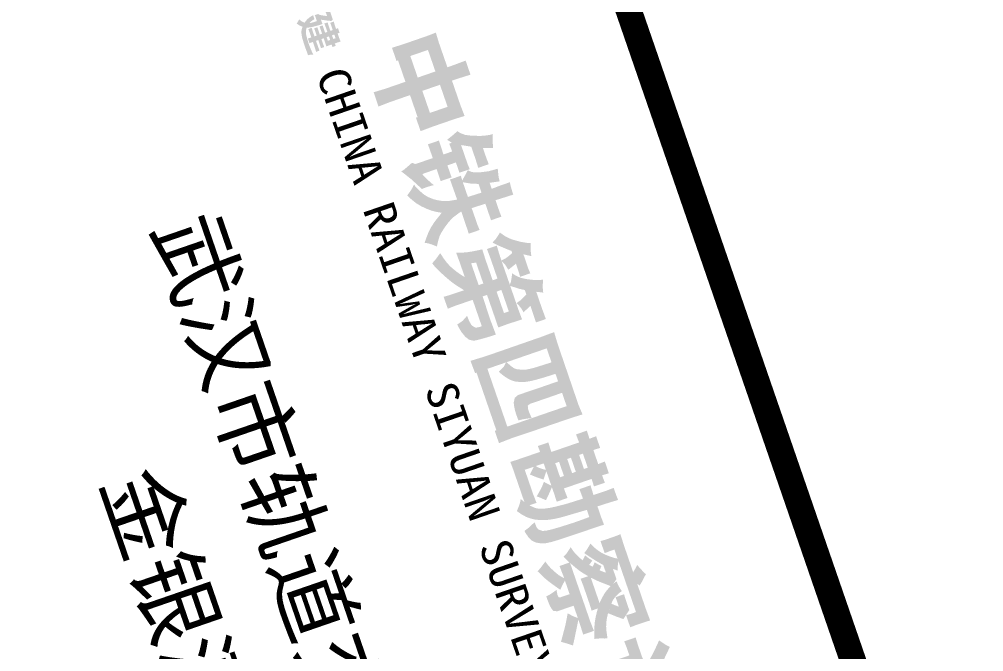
# Model space of a CAD drawing. Extents: x 1401343 to 1466747, y -1957456 to -1869275.
# Drawn here: x 1425385 to 1428986, y -1946645 to -1944284 of the extents above; entities that cross this region are included whole.
import ezdxf

# ---------------------------------------------------------------- set-up
doc = ezdxf.new("R2010")
doc.units = 0
doc.header["$LTSCALE"] = 1000
doc.layers.get('0').update_dxf_attribs({"linetype": 'CONTINUOUS'})
doc.layers.add('TITLE$0$0-CART-SITE', color=140, linetype='CONTINUOUS')
doc.layers.add('文字', color=4, linetype='CONTINUOUS')
doc.styles.add('样式_1', font='simhei_0.ttf')

# ---------------------------------------------------------------- blocks, each defined once
blk = doc.blocks.new('新块6')
at = {"layer": 'TITLE$0$0-CART-SITE'}
h = blk.add_hatch(color=7, dxfattribs=at)
h.paths.add_polyline_path([(13.505, -6.546), (13.517, -7.019), (13.52, -7.292), (12.531, -7.293), (12.118, -7.277), (12.129, -7.67), (12.13, -8.587), (12.118, -9.059), (12.656, -9.059), (12.646, -8.997), (13.52, -8.997), (13.52, -9.822), (13.502, -10.282), (14.08, -10.284), (14.063, -9.838), (14.061, -8.997), (14.956, -8.997), (14.95, -9.065), (15.502, -9.065), (15.488, -8.586), (15.488, -7.675), (15.502, -7.277), (15.072, -7.293), (14.061, -7.293), (14.064, -7.003), (14.077, -6.546)])
h.paths.add_polyline_path([(14.061, -7.78), (14.956, -7.78), (14.956, -8.497), (14.061, -8.497)], flags=16)
h.paths.add_polyline_path([(12.646, -7.78), (13.521, -7.78), (13.521, -8.497), (12.646, -8.497)], flags=16)
h = blk.add_hatch(color=7, dxfattribs=at)
h.paths.add_polyline_path([(17.555, -7.004), (17.323, -7.013), (16.93, -7.014), (16.889, -7.014), (16.935, -6.881), (16.971, -6.77), (17.01, -6.659), (17.016, -6.644), (16.934, -6.62), (16.851, -6.597), (16.774, -6.571), (16.697, -6.548), (16.613, -6.516), (16.562, -6.497), (16.517, -6.479), (16.511, -6.525), (16.5, -6.616), (16.492, -6.662), (16.484, -6.705), (16.473, -6.768), (16.466, -6.804), (16.452, -6.851), (16.435, -6.909), (16.417, -6.967), (16.402, -7.008), (16.339, -7.182), (16.285, -7.311), (16.194, -7.493), (16.131, -7.573), (16.071, -7.644), (15.96, -7.731), (16.039, -7.905), (16.145, -8.209), (16.146, -8.21), (16.314, -8.074), (16.312, -8.18), (16.633, -8.174), (16.634, -8.526), (16.072, -8.517), (16.072, -8.963), (16.086, -8.963), (16.631, -8.959), (16.631, -9.606), (16.624, -9.673), (16.574, -9.734), (16.542, -9.773), (16.684, -10.125), (16.723, -10.268), (16.912, -10.144), (17.123, -10.009), (17.487, -9.81), (17.615, -9.744), (17.613, -9.665), (17.609, -9.504), (17.625, -9.256), (17.522, -9.327), (17.371, -9.407), (17.186, -9.504), (17.079, -9.54), (17.076, -8.957), (17.566, -8.96), (17.568, -8.518), (17.081, -8.52), (17.078, -8.174), (17.496, -8.177), (17.498, -7.756), (17.282, -7.769), (16.773, -7.769), (16.513, -7.769), (16.699, -7.42), (17.214, -7.421), (17.555, -7.431)])
h.paths.add_polyline_path([(19.617, -7.2), (19.428, -7.21), (18.945, -7.208), (18.953, -6.986), (18.961, -6.66), (18.965, -6.495), (18.887, -6.493), (18.82, -6.492), (18.751, -6.49), (18.635, -6.483), (18.513, -6.469), (18.473, -6.465), (18.473, -6.547), (18.473, -6.702), (18.474, -6.868), (18.486, -7.206), (18.239, -7.205), (18.267, -7.061), (18.314, -6.821), (18.272, -6.819), (18.174, -6.812), (18.059, -6.788), (17.831, -6.734), (17.83, -6.738), (17.83, -6.75), (17.83, -6.75), (17.83, -6.752), (17.828, -6.781), (17.823, -6.862), (17.819, -6.928), (17.807, -7.108), (17.741, -7.415), (17.671, -7.632), (17.642, -7.684), (17.62, -7.723), (17.607, -7.737), (17.511, -7.846), (17.581, -7.919), (17.689, -8.031), (17.773, -8.13), (17.808, -8.17), (17.624, -8.16), (17.626, -8.602), (18.43, -8.595), (18.442, -8.594), (18.419, -8.738), (18.396, -8.87), (18.373, -8.979), (18.313, -9.138), (18.276, -9.209), (18.229, -9.299), (18.205, -9.335), (18.134, -9.446), (17.979, -9.624), (17.842, -9.737), (17.636, -9.857), (17.432, -9.95), (17.353, -9.969), (17.406, -10.025), (17.452, -10.068), (17.49, -10.113), (17.549, -10.187), (17.573, -10.216), (17.615, -10.281), (17.656, -10.344), (17.662, -10.352), (17.667, -10.35), (17.67, -10.349), (17.676, -10.346), (17.683, -10.343), (17.689, -10.34), (17.692, -10.339), (17.702, -10.334), (17.705, -10.333), (17.717, -10.327), (17.733, -10.319), (17.736, -10.318), (17.741, -10.315), (17.75, -10.311), (17.783, -10.293), (17.877, -10.245), (17.937, -10.206), (17.998, -10.167), (18.051, -10.134), (18.122, -10.077), (18.152, -10.051), (18.214, -9.998), (18.232, -9.983), (18.251, -9.963), (18.267, -9.948), (18.301, -9.913), (18.327, -9.888), (18.366, -9.847), (18.388, -9.824), (18.431, -9.773), (18.486, -9.706), (18.512, -9.676), (18.527, -9.653), (18.59, -9.565), (18.631, -9.493), (18.687, -9.397), (18.728, -9.319), (18.784, -9.407), (18.857, -9.521), (18.965, -9.688), (18.987, -9.722), (19.075, -9.829), (19.127, -9.896), (19.284, -10.055), (19.406, -10.16), (19.569, -10.291), (19.602, -10.315), (19.606, -10.309), (19.615, -10.293), (19.623, -10.278), (19.641, -10.246), (19.658, -10.215), (19.665, -10.201), (19.674, -10.188), (19.708, -10.14), (19.762, -10.065), (19.785, -10.04), (19.808, -10.013), (19.834, -9.983), (19.852, -9.963), (19.876, -9.933), (19.889, -9.917), (19.874, -9.907), (19.825, -9.876), (19.699, -9.798), (19.68, -9.788), (19.669, -9.779), (19.623, -9.744), (19.562, -9.699), (19.549, -9.686), (19.521, -9.657), (19.448, -9.584), (19.426, -9.559), (19.371, -9.49), (19.306, -9.406), (19.232, -9.301), (19.157, -9.188), (19.125, -9.129), (19.096, -9.085), (19.049, -8.98), (19.034, -8.949), (19.023, -8.916), (18.991, -8.814), (18.943, -8.661), (18.925, -8.593), (18.995, -8.594), (19.312, -8.595), (19.697, -8.597), (19.827, -8.603), (19.827, -8.584), (19.827, -8.161), (19.733, -8.166), (19.593, -8.173), (19.461, -8.172), (19.126, -8.173), (18.936, -8.174), (18.945, -7.623), (19.148, -7.623), (19.378, -7.623), (19.491, -7.623), (19.617, -7.625)])
h.paths.add_polyline_path([(18.141, -7.621), (18.496, -7.622), (18.481, -8.171), (17.884, -8.171), (17.938, -8.073), (17.992, -7.973), (18.031, -7.9), (18.08, -7.782), (18.126, -7.66)], flags=16)
for points in [[(22.034, -6.864), (21.805, -6.877), (21.57, -6.875), (21.291, -6.874), (21.27, -6.875), (21.259, -6.875), (21.272, -6.853), (21.295, -6.817), (21.32, -6.776), (21.341, -6.743), (21.367, -6.701), (21.403, -6.645), (21.425, -6.61), (21.341, -6.592), (21.281, -6.58), (21.19, -6.554), (21.142, -6.541), (21.117, -6.535), (21.077, -6.519), (20.984, -6.483), (20.937, -6.465), (20.882, -6.615), (20.778, -6.807), (20.59, -7.084), (20.524, -7.158), (20.508, -7.178), (20.488, -7.202), (20.482, -7.208), (20.472, -7.217), (20.456, -7.232), (20.447, -7.24), (20.434, -7.254), (20.427, -7.261), (20.418, -7.269), (20.41, -7.276), (20.396, -7.29), (20.387, -7.298), (20.358, -7.32), (20.352, -7.325), (20.34, -7.334), (20.333, -7.34), (20.33, -7.342), (20.326, -7.346), (20.31, -7.357), (20.297, -7.367), (20.277, -7.381), (20.261, -7.393), (20.224, -7.419), (20.174, -7.456), (20.269, -7.567), (20.337, -7.66), (20.358, -7.69), (20.406, -7.781), (20.446, -7.847), (20.625, -7.674), (20.875, -7.399), (20.984, -7.267), (21.07, -7.266), (21.118, -7.379), (21.134, -7.416), (21.134, -7.417), (21.137, -7.426), (21.142, -7.442), (21.147, -7.458), (21.148, -7.463), (21.152, -7.475), (21.161, -7.505), (21.168, -7.525), (21.172, -7.536), (21.174, -7.544), (21.176, -7.552), (21.177, -7.554), (21.177, -7.555), (21.18, -7.564), (21.182, -7.569), (21.186, -7.585), (21.187, -7.591), (21.204, -7.715), (21.21, -7.75), (21.24, -7.75), (21.306, -7.715), (21.353, -7.691), (21.377, -7.681), (21.419, -7.664), (21.444, -7.658), (21.589, -7.623), (21.63, -7.613), (21.506, -7.265), (21.822, -7.265), (22.014, -7.273), (22.033, -7.274)], [(23.888, -6.869), (23.476, -6.878), (22.984, -6.879), (22.85, -6.878), (22.778, -6.879), (22.794, -6.845), (22.82, -6.792), (22.845, -6.739), (22.869, -6.691), (22.884, -6.659), (22.888, -6.65), (22.891, -6.644), (22.893, -6.64), (22.895, -6.637), (22.896, -6.634), (22.896, -6.634), (22.87, -6.628), (22.814, -6.616), (22.765, -6.605), (22.731, -6.594), (22.654, -6.57), (22.498, -6.511), (22.429, -6.482), (22.395, -6.587), (22.349, -6.735), (22.312, -6.829), (22.284, -6.901), (22.272, -6.923), (22.252, -6.962), (22.193, -7.078), (22.163, -7.127), (22.089, -7.248), (22.057, -7.287), (21.992, -7.364), (21.959, -7.396), (21.915, -7.433), (21.858, -7.482), (21.826, -7.509), (21.811, -7.524), (21.893, -7.563), (21.948, -7.593), (22.027, -7.629), (22.06, -7.65), (22.106, -7.678), (22.141, -7.708), (22.19, -7.748), (22.238, -7.749), (22.273, -7.703), (22.376, -7.567), (22.419, -7.51), (22.456, -7.461), (22.571, -7.272), (22.749, -7.27), (22.84, -7.441), (22.873, -7.519), (22.892, -7.562), (22.937, -7.71), (22.945, -7.732), (23.059, -7.679), (23.119, -7.656), (23.184, -7.633), (23.269, -7.613), (23.368, -7.6), (23.32, -7.497), (23.213, -7.265), (23.888, -7.272)], [(36.132, -6.858), (35.664, -6.871), (34.639, -6.87), (34.735, -6.803), (34.642, -6.693), (34.625, -6.675), (34.546, -6.591), (34.4, -6.435), (34.301, -6.486), (34.127, -6.566), (34.075, -6.588), (33.988, -6.622), (33.958, -6.634), (34.014, -6.691), (34.048, -6.728), (34.076, -6.761), (34.128, -6.822), (34.169, -6.871), (33.092, -6.87), (32.718, -6.861), (32.632, -6.858), (32.64, -7.078), (32.642, -7.095), (32.641, -7.463), (32.639, -7.505), (32.637, -7.555), (32.634, -7.604), (32.632, -7.661), (32.632, -7.663), (32.632, -7.667), (33.121, -7.667), (33.111, -7.449), (33.111, -7.268), (35.652, -7.268), (35.652, -7.455), (35.652, -7.459), (35.65, -7.504), (35.647, -7.554), (35.647, -7.563), (35.642, -7.665), (35.642, -7.667), (36.132, -7.667), (36.124, -7.459), (36.124, -7.103)], [(34.389, -7.866), (34.341, -7.746), (34.337, -7.739), (34.302, -7.689), (34.215, -7.565), (33.794, -7.565), (33.809, -7.546), (33.918, -7.414), (33.909, -7.411), (33.897, -7.407), (33.875, -7.399), (33.797, -7.369), (33.745, -7.35), (33.578, -7.268), (33.482, -7.268), (33.403, -7.394), (33.307, -7.519), (33.286, -7.546), (33.173, -7.675), (33.065, -7.779), (32.93, -7.883), (32.808, -7.958), (32.778, -7.975), (32.776, -7.977), (32.614, -8.057), (32.601, -8.063), (32.598, -8.064), (32.597, -8.065), (32.688, -8.171), (32.767, -8.268), (32.822, -8.347), (32.862, -8.406), (32.925, -8.362), (33.173, -8.173), (33.295, -8.074), (33.489, -7.907), (33.531, -7.866), (33.842, -7.866), (33.841, -7.866), (33.794, -7.932), (33.765, -7.966), (33.724, -8.015), (33.679, -8.069), (33.678, -8.068), (33.659, -8.049), (33.652, -8.043), (33.633, -8.025), (33.572, -7.966), (33.549, -7.944), (33.519, -7.975), (33.48, -8.015), (33.47, -8.024), (33.438, -8.051), (33.328, -8.143), (33.395, -8.208), (33.462, -8.273), (33.448, -8.287), (33.422, -8.311), (33.381, -8.35), (33.352, -8.376), (33.345, -8.365), (33.232, -8.207), (33.113, -8.304), (32.959, -8.404), (32.96, -8.405), (32.961, -8.406), (32.962, -8.407), (32.976, -8.42), (32.983, -8.427), (32.986, -8.43), (33.022, -8.47), (33.093, -8.549), (33.103, -8.56), (33.097, -8.564), (32.947, -8.65), (32.846, -8.701), (32.799, -8.725), (32.742, -8.745), (32.664, -8.777), (32.479, -8.827), (32.55, -8.916), (32.585, -8.959), (32.602, -8.982), (32.67, -9.073), (32.736, -9.205), (32.751, -9.198), (32.892, -9.127), (33.021, -9.06), (33.061, -9.039), (33.072, -9.033), (33.116, -9.006), (33.302, -8.893), (33.414, -8.823), (33.529, -8.739), (33.602, -8.678), (33.717, -8.584), (33.749, -8.554), (33.836, -8.478), (33.97, -8.343), (34.028, -8.284), (34.132, -8.167)], [(23.604, -7.738), (23.411, -7.744), (23.256, -7.748), (22.402, -7.749), (22.238, -7.749), (22.19, -7.748), (22.015, -7.748), (21.539, -7.75), (21.268, -7.75), (21.241, -7.75), (21.21, -7.75), (21.036, -7.75), (20.751, -7.739), (20.61, -7.732), (20.61, -7.909), (20.61, -8.131), (21.018, -8.12), (21.815, -8.12), (22.272, -8.12), (22.272, -8.12), (23.147, -8.119), (23.596, -8.128)], [(35.339, -8.296), (35.189, -8.179), (35.038, -8.061), (35.004, -8.027), (34.97, -7.994), (34.936, -7.961), (34.93, -7.954), (34.922, -7.945), (34.835, -7.828), (34.807, -7.768), (34.755, -7.657), (34.735, -7.589), (34.715, -7.521), (34.651, -7.536), (34.588, -7.552), (34.517, -7.565), (34.446, -7.578), (34.368, -7.583), (34.289, -7.589), (34.341, -7.746), (34.365, -7.806), (34.389, -7.866), (34.397, -7.878), (34.404, -7.891), (34.435, -7.948), (34.504, -8.066), (34.538, -8.115), (34.543, -8.122), (34.568, -8.158), (34.62, -8.223), (34.647, -8.252), (34.666, -8.272), (34.721, -8.331), (34.795, -8.405), (34.869, -8.478), (35.042, -8.605), (35.155, -8.685), (35.262, -8.754), (35.391, -8.831), (35.537, -8.907), (35.729, -8.988), (35.907, -9.052), (36.104, -9.115), (36.136, -8.978), (36.178, -8.839), (36.218, -8.736), (36.252, -8.632), (35.969, -8.577), (35.803, -8.533), (35.637, -8.467), (35.525, -8.409)], [(35.748, -7.812), (35.746, -7.809), (35.705, -7.757), (35.493, -7.487), (35.085, -7.487), (34.855, -7.479), (34.855, -7.822), (35.24, -7.822), (35.166, -7.915), (35.098, -7.993), (35.038, -8.061), (35.341, -8.297), (35.343, -8.295), (35.35, -8.288), (35.376, -8.257), (35.575, -8.03)], [(22.277, -8.315), (22.277, -8.703), (22.273, -8.882), (22.273, -9.286), (22.273, -9.802), (22.273, -10.005), (22.276, -10.069), (22.277, -10.099), (22.279, -10.144), (22.28, -10.176), (22.281, -10.182), (22.281, -10.187), (22.281, -10.192), (22.283, -10.23), (22.283, -10.234), (22.283, -10.238), (22.283, -10.242), (22.284, -10.246), (22.284, -10.249), (22.286, -10.3), (22.262, -10.3), (22.2, -10.3), (22.026, -10.302), (21.802, -10.3), (21.802, -10.3), (21.802, -10.299), (21.802, -10.298), (21.802, -10.297), (21.803, -10.296), (21.803, -10.295), (21.803, -10.295), (21.803, -10.294), (21.803, -10.293), (21.803, -10.293), (21.803, -10.292), (21.803, -10.29), (21.804, -10.262), (21.809, -10.162), (21.815, -10.042), (21.819, -9.652), (21.817, -9.478), (21.816, -8.885), (21.816, -8.695), (21.815, -8.316), (21.815, -8.12), (22.272, -8.12)], [(23.592, -8.322), (23.596, -8.128), (23.147, -8.119), (23.146, -8.316), (22.277, -8.315), (22.277, -8.703), (23.405, -8.702), (23.6, -8.703)], [(21.522, -9.714), (21.551, -9.692), (21.587, -9.664), (21.636, -9.626), (21.759, -9.525), (21.817, -9.478), (21.816, -8.885), (20.927, -8.885), (20.938, -8.834), (20.966, -8.696), (21.816, -8.695), (21.815, -8.316), (21.012, -8.317), (20.79, -8.313), (20.667, -8.309), (20.564, -8.306), (20.536, -8.534), (20.52, -8.652), (20.506, -8.74), (20.489, -8.828), (20.477, -8.897), (20.459, -8.969), (20.421, -9.106), (20.374, -9.251), (20.363, -9.296), (20.745, -9.288), (21.299, -9.287), (21.354, -9.286), (21.295, -9.335), (21.208, -9.406), (21.077, -9.501), (20.978, -9.564), (20.892, -9.62), (20.835, -9.65), (20.733, -9.704), (20.681, -9.723), (20.609, -9.755), (20.525, -9.785), (20.409, -9.822), (20.22, -9.868), (20.174, -9.878), (20.224, -9.952), (20.289, -10.044), (20.361, -10.153), (20.372, -10.169), (20.38, -10.185), (20.409, -10.24), (20.427, -10.272), (20.431, -10.281), (20.436, -10.291), (20.439, -10.295), (20.44, -10.298), (20.442, -10.3), (20.442, -10.3), (20.443, -10.3), (20.483, -10.285), (20.538, -10.264), (20.569, -10.253), (20.609, -10.235), (20.719, -10.186), (20.873, -10.109), (21.023, -10.029), (21.15, -9.956), (21.223, -9.914), (21.37, -9.822), (21.495, -9.736)], [(33.836, -8.478), (33.749, -8.554), (33.749, -8.861), (33.75, -8.861), (34.068, -8.851), (34.771, -8.852), (35.042, -8.861), (35.042, -8.604), (34.869, -8.478)], [(23.827, -8.878), (23.25, -8.895), (22.443, -8.885), (22.273, -8.882), (22.273, -9.286), (23.106, -9.286), (23.326, -9.285), (23.348, -9.285), (23.347, -9.287), (23.343, -9.422), (23.334, -9.475), (23.326, -9.526), (23.303, -9.546), (23.23, -9.611), (23.206, -9.634), (23.162, -9.649), (23.105, -9.66), (22.994, -9.68), (22.854, -9.686), (22.785, -9.69), (22.809, -9.731), (22.828, -9.765), (22.848, -9.802), (22.865, -9.832), (22.886, -9.87), (22.895, -9.886), (22.906, -9.911), (22.919, -9.94), (22.927, -9.958), (22.936, -9.994), (22.941, -10.014), (22.953, -10.059), (22.961, -10.092), (22.966, -10.112), (22.976, -10.147), (22.979, -10.158), (23.012, -10.152), (23.042, -10.147), (23.102, -10.137), (23.123, -10.134), (23.175, -10.123), (23.254, -10.108), (23.304, -10.097), (23.33, -10.087), (23.409, -10.058), (23.494, -10.027), (23.542, -10.005), (23.678, -9.915), (23.769, -9.767), (23.781, -9.708), (23.797, -9.558), (23.818, -9.221)], [(35.138, -9.453), (35.132, -9.461), (35.06, -9.547), (34.999, -9.616), (34.841, -9.763), (34.93, -9.814), (35.116, -9.92), (35.202, -9.971), (35.381, -10.087), (35.763, -10.343), (35.792, -10.363), (35.801, -10.35), (35.805, -10.344), (35.81, -10.336), (35.817, -10.326), (35.955, -10.127), (36.076, -9.975), (36.063, -9.968), (35.855, -9.84), (35.667, -9.727), (35.282, -9.501), (35.2, -9.453), (35.21, -9.453), (35.396, -9.454), (35.806, -9.467), (35.807, -9.03), (35.393, -9.046), (33.05, -9.046), (33.061, -9.039), (33.021, -9.06), (33.021, -9.468), (33.414, -9.453), (33.525, -9.453), (33.364, -9.593), (33.326, -9.622), (33.248, -9.669), (33.144, -9.73), (33.007, -9.804), (32.871, -9.865), (32.682, -9.927), (32.729, -9.996), (32.854, -10.18), (32.889, -10.24), (32.939, -10.329), (32.967, -10.314), (33.028, -10.283), (33.089, -10.252), (33.274, -10.159), (33.377, -10.097), (33.396, -10.084), (33.488, -10.025), (33.554, -9.98), (33.75, -9.842), (33.896, -9.736), (33.794, -9.642), (33.793, -9.641), (33.779, -9.627), (33.768, -9.616), (33.736, -9.586), (33.735, -9.585), (33.732, -9.582), (33.728, -9.577), (33.724, -9.573), (33.719, -9.567), (33.689, -9.533), (33.617, -9.453), (33.62, -9.453), (34.169, -9.453), (34.638, -9.453), (34.638, -9.453)], [(34.638, -9.453), (34.169, -9.453), (34.169, -9.847), (34.139, -9.893), (34.042, -9.903), (33.852, -9.877), (33.852, -9.877), (33.854, -9.884), (33.888, -9.997), (33.936, -10.174), (33.949, -10.267), (33.958, -10.328), (33.969, -10.328), (34.108, -10.327), (34.159, -10.327), (34.264, -10.32), (34.339, -10.315), (34.341, -10.315), (34.365, -10.311), (34.476, -10.292), (34.479, -10.291), (34.495, -10.284), (34.574, -10.25), (34.638, -10.112)], [(10.326, -11.055), (10.383, -10.927), (10.36, -10.853), (10.118, -10.853), (9.95, -10.852), (9.95, -11.02), (10.079, -11.017), (10.153, -11.017), (10.092, -11.141), (10.063, -11.196), (10.034, -11.245), (10.014, -11.272), (9.966, -11.317), (9.966, -11.451), (10.208, -11.451), (10.208, -11.493), (10.207, -11.567), (10.201, -11.673), (10.193, -11.728), (10.191, -11.745), (10.17, -11.713), (10.141, -11.644), (10.121, -11.578), (10.114, -11.514), (9.95, -11.514), (9.961, -11.593), (9.982, -11.672), (10.011, -11.751), (10.03, -11.788), (10.053, -11.829), (10.092, -11.889), (10.115, -11.919), (10.071, -11.966), (10.021, -12.013), (9.987, -12.035), (9.919, -12.071), (9.977, -12.13), (10.046, -12.213), (10.081, -12.186), (10.133, -12.146), (10.158, -12.124), (10.237, -12.043), (10.293, -12.088), (10.322, -12.109), (10.365, -12.131), (10.46, -12.165), (10.553, -12.184), (10.64, -12.194), (10.818, -12.202), (10.971, -12.204), (11.012, -12.204), (11.336, -12.197), (11.341, -12.136), (11.351, -12.081), (11.376, -11.999), (11.29, -12.012), (11.169, -12.023), (11.032, -12.03), (10.915, -12.032), (10.744, -12.025), (10.639, -12.018), (10.626, -12.017), (10.56, -12.009), (10.553, -12.007), (10.488, -11.991), (10.426, -11.969), (10.369, -11.939), (10.32, -11.902), (10.33, -11.866), (10.352, -11.779), (10.368, -11.647), (10.372, -11.585), (10.38, -11.47), (10.383, -11.282), (10.293, -11.286), (10.207, -11.286)]]:
    blk.add_hatch(color=7, dxfattribs=at).paths.add_polyline_path(points)
h = blk.add_hatch(color=7, dxfattribs=at)
h.paths.add_polyline_path([(30.567, -6.778), (30.263, -6.786), (30.274, -6.514), (29.796, -6.514), (29.808, -6.786), (29.312, -6.787), (29.237, -6.786), (29.238, -6.705), (29.246, -6.513), (28.77, -6.514), (28.781, -6.787), (28.452, -6.779), (28.453, -7.22), (28.467, -7.22), (28.782, -7.21), (28.782, -8.333), (28.637, -8.333), (28.397, -8.324), (28.397, -8.751), (28.44, -8.75), (28.636, -8.743), (28.636, -9.145), (28.635, -9.673), (28.628, -9.949), (28.935, -9.941), (30.259, -9.941), (30.257, -9.943), (30.107, -10.035), (30.107, -10.036), (30.11, -10.038), (30.227, -10.107), (30.333, -10.185), (30.494, -10.328), (30.681, -10.191), (30.711, -10.162), (30.723, -10.152), (30.748, -10.129), (30.816, -10.067), (30.88, -9.993), (30.924, -9.94), (30.94, -9.916), (30.974, -9.864), (31.012, -9.806), (31.03, -9.772), (31.052, -9.725), (31.077, -9.674), (31.097, -9.627), (31.112, -9.596), (31.116, -9.586), (31.12, -9.577), (31.125, -9.562), (31.175, -9.422), (31.217, -9.244), (31.256, -9.003), (31.272, -8.85), (31.279, -8.752), (31.282, -8.71), (31.285, -8.666), (31.286, -8.643), (31.327, -7.772), (31.616, -7.772), (31.617, -7.8), (31.618, -7.827), (31.624, -8.072), (31.627, -8.436), (31.612, -8.98), (31.597, -9.283), (31.59, -9.344), (31.584, -9.399), (31.572, -9.506), (31.536, -9.648), (31.425, -9.783), (31.331, -9.814), (31.237, -9.819), (31.118, -9.825), (31.125, -9.84), (31.205, -10.009), (31.258, -10.137), (31.309, -10.3), (31.388, -10.288), (31.394, -10.286), (31.402, -10.284), (31.447, -10.273), (31.534, -10.249), (31.581, -10.237), (31.59, -10.235), (31.611, -10.224), (31.739, -10.162), (31.755, -10.148), (31.78, -10.126), (31.811, -10.098), (31.843, -10.068), (31.876, -10.024), (31.902, -9.977), (31.966, -9.865), (31.989, -9.794), (32.02, -9.694), (32.036, -9.577), (32.049, -9.446), (32.059, -9.229), (32.068, -8.462), (32.071, -8.384), (32.072, -7.641), (32.08, -7.334), (31.779, -7.344), (31.333, -7.344), (31.343, -6.911), (31.349, -6.736), (31.359, -6.511), (31.341, -6.513), (31.325, -6.514), (31.278, -6.518), (31.261, -6.519), (31.191, -6.521), (31.007, -6.524), (30.864, -6.521), (30.865, -6.569), (30.877, -6.859), (30.874, -7.186), (30.871, -7.344), (30.674, -7.339), (30.482, -7.333), (30.482, -7.782), (30.871, -7.772), (30.871, -7.792), (30.869, -7.854), (30.864, -8.061), (30.861, -8.201), (30.852, -8.429), (30.85, -8.483), (30.849, -8.492), (30.849, -8.5), (30.818, -8.872), (30.814, -8.9), (30.805, -8.974), (30.787, -9.107), (30.743, -9.33), (30.693, -9.484), (30.642, -9.572), (30.62, -9.609), (30.568, -9.67), (30.476, -9.769), (30.442, -9.806), (30.442, -9.791), (30.442, -9.51), (30.092, -9.524), (29.097, -9.524), (29.097, -9.16), (29.1, -9.163), (29.102, -9.165), (29.106, -9.168), (29.11, -9.173), (29.121, -9.184), (29.153, -9.216), (29.209, -9.271), (29.292, -9.353), (29.332, -9.394), (29.357, -9.366), (29.523, -9.176), (29.684, -8.964), (29.414, -8.757), (29.362, -8.757), (29.35, -8.775), (29.297, -8.861), (29.227, -8.953), (29.213, -8.971), (29.209, -8.976), (29.201, -8.983), (29.18, -9.002), (29.169, -9.012), (29.152, -9.028), (29.14, -9.039), (29.132, -9.047), (29.122, -9.056), (29.113, -9.064), (29.105, -9.071), (29.098, -9.078), (29.097, -8.757), (29.999, -8.757), (29.999, -8.758), (29.949, -8.811), (29.906, -8.858), (29.822, -8.934), (29.787, -8.965), (29.773, -8.978), (29.824, -9.023), (29.917, -9.106), (29.988, -9.175), (30.1, -9.299), (30.147, -9.354), (30.162, -9.372), (30.188, -9.401), (30.207, -9.424), (30.264, -9.353), (30.305, -9.306), (30.349, -9.259), (30.379, -9.228), (30.464, -9.134), (30.342, -9.011), (30.237, -8.913), (30.169, -8.85), (30.102, -8.789), (30.067, -8.757), (30.39, -8.757), (30.653, -8.765), (30.653, -8.324), (30.391, -8.334), (30.263, -8.334), (30.263, -7.21), (30.566, -7.22)])
h.paths.add_polyline_path([(29.808, -7.21), (29.808, -7.364), (29.236, -7.364), (29.236, -7.21)], flags=17)
h.paths.add_polyline_path([(29.808, -7.695), (29.808, -7.848), (29.236, -7.848), (29.236, -7.695)], flags=16)
h.paths.add_polyline_path([(29.808, -8.179), (29.808, -8.334), (29.236, -8.334), (29.236, -8.179)], flags=16)
h = blk.add_hatch(color=7, dxfattribs=at)
h.paths.add_polyline_path([(39.638, -6.547), (39.388, -6.558), (38.385, -6.557), (38.177, -6.548), (38.175, -6.547), (38.175, -6.556), (38.177, -6.585), (38.179, -6.613), (38.18, -6.637), (38.191, -6.853), (38.187, -7.084), (38.185, -7.115), (38.18, -7.18), (38.157, -7.354), (38.143, -7.416), (38.072, -7.581), (38.048, -7.617), (37.957, -7.704), (37.937, -7.723), (37.922, -7.737), (37.88, -7.762), (37.792, -7.805), (37.712, -7.844), (37.906, -7.969), (38.018, -8.051), (38.138, -8.147), (38.151, -8.157), (38.231, -8.074), (38.304, -7.995), (38.414, -7.875), (38.465, -7.801), (38.552, -7.63), (38.572, -7.537), (38.589, -7.462), (38.599, -7.417), (38.607, -7.322), (38.609, -7.294), (38.612, -7.239), (38.612, -7.238), (38.616, -7.178), (38.619, -7.105), (38.624, -6.993), (38.624, -6.979), (39.166, -6.977), (39.167, -7.297), (39.168, -7.639), (39.178, -7.801), (39.178, -7.808), (39.246, -7.886), (39.343, -7.932), (39.378, -7.939), (39.528, -7.97), (39.56, -7.976), (39.62, -7.984), (39.655, -7.987), (39.794, -7.998), (39.816, -7.998), (39.828, -7.999), (39.846, -7.999), (39.901, -8), (39.95, -8.002), (39.979, -8.002), (40.055, -8.001), (40.128, -7.999), (40.179, -7.998), (40.275, -7.631), (40.283, -7.606), (40.288, -7.59), (40.298, -7.56), (40.31, -7.522), (40.32, -7.491), (40.326, -7.471), (40.212, -7.493), (40.165, -7.502), (40.149, -7.506), (40.146, -7.506), (40.139, -7.507), (39.98, -7.525), (39.933, -7.528), (39.764, -7.533), (39.644, -7.485), (39.632, -7.358), (39.63, -6.83)])
h.paths.add_polyline_path([(37.413, -6.546), (37.369, -6.502), (37.344, -6.477), (37.342, -6.475), (37.297, -6.519), (37.25, -6.566), (37.169, -6.632), (37.141, -6.653), (36.985, -6.77), (36.971, -6.78), (36.968, -6.782), (37.24, -7.043), (37.32, -7.121), (37.421, -7.23), (37.434, -7.244), (37.54, -7.364), (37.628, -7.273), (37.678, -7.222), (37.888, -7.013)])
h.paths.add_polyline_path([(37.599, -7.886), (37.607, -7.599), (37.324, -7.609), (36.842, -7.609), (36.567, -7.599), (36.567, -8.061), (36.839, -8.05), (37.141, -8.051), (37.141, -9.309), (37.133, -9.41), (37.127, -9.483), (37.127, -9.485), (37.072, -9.571), (37.05, -9.606), (37.037, -9.626), (37.146, -9.852), (37.199, -9.973), (37.203, -9.983), (37.244, -10.095), (37.273, -10.173), (37.275, -10.18), (37.52, -9.947), (37.643, -9.833), (37.703, -9.78), (37.731, -9.756), (37.924, -9.596), (38.187, -9.381), (38.169, -9.206), (38.152, -8.951), (38.149, -8.902), (38.147, -8.848), (38.146, -8.847), (37.996, -8.982), (37.882, -9.072), (37.793, -9.137), (37.595, -9.275)])
h.paths.add_polyline_path([(39.951, -8.392), (39.82, -8.175), (38.303, -8.17), (38.021, -8.162), (37.986, -8.161), (37.986, -8.617), (38.028, -8.616), (38.406, -8.604), (38.483, -8.602), (38.518, -8.601), (38.542, -8.601), (38.552, -8.601), (38.539, -8.608), (38.492, -8.632), (38.466, -8.646), (38.39, -8.684), (38.355, -8.701), (38.277, -8.731), (38.212, -8.757), (38.262, -8.842), (38.384, -9.042), (38.396, -9.062), (38.401, -9.069), (38.453, -9.149), (38.49, -9.208), (38.572, -9.314), (38.604, -9.352), (38.626, -9.375), (38.635, -9.385), (38.703, -9.456), (38.717, -9.472), (38.726, -9.482), (38.683, -9.51), (38.58, -9.573), (38.522, -9.606), (38.362, -9.686), (38.206, -9.752), (38.11, -9.779), (38.051, -9.798), (37.955, -9.813), (37.768, -9.829), (37.747, -9.831), (37.841, -9.97), (37.925, -10.115), (38.019, -10.278), (38.026, -10.29), (38.065, -10.277), (38.182, -10.237), (38.335, -10.18), (38.388, -10.159), (38.518, -10.106), (38.597, -10.069), (38.769, -9.975), (38.857, -9.921), (38.875, -9.91), (38.883, -9.905), (38.911, -9.886), (39.048, -9.793), (39.06, -9.785), (39.102, -9.816), (39.22, -9.897), (39.3, -9.946), (39.381, -9.995), (39.526, -10.071), (39.539, -10.078), (39.547, -10.081), (39.568, -10.09), (39.662, -10.13), (39.871, -10.211), (39.939, -10.235), (39.948, -10.238), (39.954, -10.24), (40.061, -10.278), (40.069, -10.263), (40.084, -10.237), (40.094, -10.22), (40.154, -10.117), (40.23, -9.992), (40.302, -9.88), (40.315, -9.859), (40.357, -9.794), (40.364, -9.783), (40.178, -9.765), (40.028, -9.74), (40.003, -9.736), (39.849, -9.693), (39.735, -9.651), (39.637, -9.605), (39.574, -9.576), (39.559, -9.567), (39.405, -9.479), (39.457, -9.417), (39.554, -9.286), (39.654, -9.134), (39.752, -8.966), (39.816, -8.84), (39.854, -8.736), (39.916, -8.525)])
h.paths.add_polyline_path([(39.395, -8.602), (39.394, -8.605), (39.385, -8.627), (39.368, -8.671), (39.246, -8.947), (39.199, -9.025), (39.174, -9.057), (39.054, -9.199), (39.012, -9.153), (38.944, -9.076), (38.827, -8.92), (38.728, -8.765), (38.66, -8.602)], flags=16)
h = blk.add_hatch(color=7, dxfattribs=at)
h.paths.add_polyline_path([(25.287, -6.755), (24.856, -6.75), (24.632, -6.742), (24.466, -6.733), (24.477, -7.167), (24.479, -7.218), (24.484, -9.087), (24.482, -9.581), (24.462, -10.129), (24.963, -10.116), (24.964, -10.058), (27.305, -10.06), (27.309, -10.126), (27.806, -10.126), (27.8, -10.011), (27.783, -9.563), (27.792, -8.617), (27.793, -7.867), (27.794, -7.509), (27.799, -7.045), (27.809, -6.734), (27.417, -6.76), (26.514, -6.758)])
h.paths.add_polyline_path([(25.531, -7.208), (25.519, -7.643), (25.511, -7.911), (25.502, -8.029), (25.477, -8.212), (25.442, -8.332), (25.364, -8.52), (25.324, -8.583), (25.273, -8.642), (25.192, -8.702), (25.151, -8.733), (25.124, -8.748), (25.075, -8.773), (24.964, -8.828), (24.965, -8.867), (25.016, -8.916), (25.06, -8.959), (25.075, -8.973), (25.098, -9.009), (25.11, -9.028), (25.114, -9.032), (25.173, -9.152), (25.214, -9.237), (25.287, -9.196), (25.401, -9.124), (25.485, -9.065), (25.577, -8.992), (25.661, -8.91), (25.715, -8.84), (25.766, -8.773), (25.794, -8.719), (25.83, -8.64), (25.86, -8.563), (25.904, -8.437), (25.927, -8.328), (25.938, -8.268), (25.954, -8.153), (25.963, -8.059), (25.966, -8.025), (25.973, -7.913), (25.986, -7.657), (25.992, -7.454), (25.994, -7.207), (26.301, -7.207), (26.303, -7.917), (26.298, -8.542), (26.3, -8.808), (26.301, -8.84), (26.356, -8.983), (26.507, -9.078), (26.631, -9.112), (26.697, -9.119), (26.809, -9.135), (26.962, -9.141), (27.126, -9.139), (27.222, -9.136), (27.226, -9.109), (27.228, -9.08), (27.232, -9.041), (27.238, -8.976), (27.241, -8.962), (27.242, -8.953), (27.244, -8.939), (27.245, -8.929), (27.246, -8.92), (27.251, -8.889), (27.253, -8.877), (27.255, -8.863), (27.256, -8.854), (27.257, -8.848), (27.259, -8.835), (27.262, -8.821), (27.267, -8.797), (27.273, -8.767), (27.283, -8.722), (27.291, -8.677), (27.301, -8.627), (27.278, -8.629), (27.234, -8.632), (27.185, -8.636), (27.152, -8.638), (27.125, -8.64), (27.084, -8.642), (27.014, -8.644), (26.97, -8.646), (26.953, -8.645), (26.948, -8.644), (26.906, -8.635), (26.844, -8.621), (26.805, -8.613), (26.804, -8.608), (26.772, -8.522), (26.767, -8.508), (26.768, -8.443), (26.768, -8.353), (26.769, -8.16), (26.77, -7.854), (26.767, -7.205), (27.31, -7.207), (27.309, -7.219), (27.31, -7.286), (27.31, -7.367), (27.309, -7.459), (27.309, -7.562), (27.309, -7.636), (27.308, -7.763), (27.309, -8.653), (27.309, -9.615), (27.309, -9.616), (24.963, -9.616), (24.963, -8.731), (24.963, -7.206)], flags=16)
h = blk.add_hatch(color=7, dxfattribs=at)
h.paths.add_polyline_path([(10.733, -11.082), (10.55, -11.082), (10.389, -11.078), (10.389, -11.209), (10.53, -11.206), (10.732, -11.206), (10.732, -11.298), (10.577, -11.298), (10.437, -11.294), (10.437, -11.423), (10.573, -11.42), (10.732, -11.42), (10.732, -11.513), (10.56, -11.513), (10.437, -11.509), (10.437, -11.641), (10.562, -11.637), (10.732, -11.637), (10.732, -11.729), (10.537, -11.729), (10.389, -11.725), (10.389, -11.861), (10.53, -11.857), (10.732, -11.857), (10.728, -11.997), (10.918, -11.997), (10.915, -11.857), (11.167, -11.857), (11.315, -11.863), (11.315, -11.725), (11.174, -11.729), (10.915, -11.729), (10.915, -11.637), (11.105, -11.637), (11.243, -11.641), (11.243, -11.509), (11.112, -11.513), (10.915, -11.513), (10.915, -11.42), (11.094, -11.42), (11.246, -11.423), (11.243, -11.331), (11.243, -11.206), (11.344, -11.209), (11.344, -11.078), (11.243, -11.081), (11.243, -10.964), (11.247, -10.889), (11.249, -10.847), (11.108, -10.852), (10.915, -10.852), (10.916, -10.813), (10.918, -10.774), (10.728, -10.774), (10.732, -10.852), (10.678, -10.853), (10.632, -10.853), (10.556, -10.851), (10.509, -10.849), (10.456, -10.845), (10.437, -10.844), (10.437, -10.987), (10.733, -10.987)])
h.paths.add_polyline_path([(10.915, -11.206), (11.062, -11.206), (11.062, -11.298), (10.915, -11.298)], flags=16)
h.paths.add_polyline_path([(10.915, -11.081), (10.915, -10.987), (11.062, -10.987), (11.062, -11.081)], flags=16)
at = {"layer": 'TITLE$0$0-CART-SITE', "color": 7, "style": '样式_1', "width": 1.1}
blk.add_text('CHINA RAILWAY SIYUAN SURVEY AND DESIGN GROUP CO.,LTD.', height=1.21889, dxfattribs=at).set_placement((12.134, -12.151))

msp = doc.modelspace()

# ---------------------------------------------------------------- linework, layer by layer
msp.add_line((1426259.465, -1940191.008), (1431340.574, -1954915.306))
at = {"const_width": 97.232}
msp.add_lwpolyline([(1431340.574, -1954915.306), (1425631.375, -1938370.897), (1421954.84, -1939639.608)], dxfattribs=at)

# ---------------------------------------------------------------- block references
at = {"xscale": 97.23212967516795, "yscale": 97.23212967516795, "zscale": 97.23212967516795, "rotation": 289.0386972883326}
msp.add_blockref('新块6', (1427225.193, -1942989.544), dxfattribs=at)

# ---------------------------------------------------------------- texts
at = {"layer": '文字', "color": 2, "style": '样式_1'}
for s, height, p in [('武汉市轨道交通2号线一期工程', 243.08032, (1425882.184, -1945061.733)), ('金银潭站施工设计图', 243.0803, (1425690.436, -1946009.958))]:
    msp.add_text(s, height=height, rotation=289.038697, dxfattribs=at).set_placement(p)

doc.saveas('drawing.dxf')
